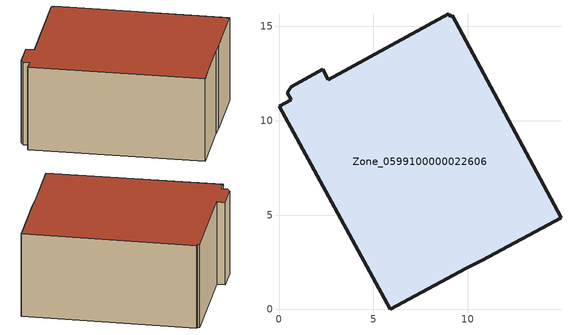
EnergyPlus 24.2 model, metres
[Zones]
Zone_0599100000022606
 floor ground (C_G): 0.64,11.8 2.31,12.72 2.6,12.18 8.99,15.67 9.08,15.51 9.19,15.58 14.95,4.86 10.78,2.6 9.92,2.17 5.89,0 0,10.76 0.64,11.1 0.42,11.49 z0
 wall outside (C_F): 2.31,12.72 0.64,11.8 0.42,11.49 0.64,11.1 0,10.76 5.89,0 9.92,2.17 10.78,2.6 14.95,4.86 9.19,15.58 9.08,15.51 8.99,15.67 2.6,12.18 2.31,12.72 z0:6.17
 roof outside (C_R): 0.64,11.8 0.42,11.49 0.64,11.1 0,10.76 5.89,0 9.92,2.17 10.78,2.6 14.95,4.86 9.19,15.58 9.08,15.51 8.99,15.67 2.6,12.18 2.31,12.72 z6.17
[BUILDING]
Pand.0599100000022606: North Axis=0; Terrain=City; Loads Convergence Tolerance Value=0.04; Temperature Convergence Tolerance Value=0.4; Solar Distribution=FullExterior; Maximum Number of Warmup Days=25; Minimum Number of Warmup Days=1
[Site:Location]
Rotterdam.The.Hague.AP_ZH_NLD Design_Conditions: Latitude=51.96; Longitude=4.45; Time Zone=1; Elevation=-4.5
[SITE:GROUNDTEMPERATURE:BUILDINGSURFACE]
18, 18, 18, 18, 18, 18, 18, 18, 18, 18, 18, 18
[MATERIAL] Thermal Absorptance=0.9; Solar Absorptance=0.7; Visible Absorptance=0.7
Name | Roughness | Thickness | Conductivity | Density | Specific Heat
G.D.1965 | MediumSmooth | 0.15 | 1 | 540 | 1210
F.D.1965 | Rough | 0.3 | 0.857143 | 1920 | 840
R.D.1965 | MediumRough | 0.2 | 0.08 | 1500 | 1000
[CONSTRUCTION]
C_G: G.D.1965
C_F: F.D.1965
C_R: R.D.1965
[ZONE]
Zone_0599100000022606: Type=1; Multiplier=1; Ceiling Height=Autocalculate; Volume=Autocalculate; Floor Area=autocalculate; Part of Total Floor Area=Yes
[ZONEINFILTRATION:DESIGNFLOWRATE]
Infil_Zone_0599100000022606: Zone or ZoneList or Space or SpaceList=Zone_0599100000022606; Schedule=AlwaysOn; Design Flow Rate Calculation Method=Flow/Area; Flow Rate per Floor Area=0.0042; Constant Term Coefficient=1; Temperature Term Coefficient=0; Velocity Term Coefficient=0; Velocity Squared Term Coefficient=0
[HVACTEMPLATE:ZONE:IDEALLOADSAIRSYSTEM]
Zone_0599100000022606: Maximum Heating Supply Air Temperature=50; Minimum Cooling Supply Air Temperature=13; Maximum Heating Supply Air Humidity Ratio=0.0156; Minimum Cooling Supply Air Humidity Ratio=0.0077; Heating Limit=NoLimit; Cooling Limit=NoLimit; Dehumidification Control Type=ConstantSensibleHeatRatio; Cooling Sensible Heat Ratio=0.7; Dehumidification Setpoint=60; Humidification Control Type=None; Humidification Setpoint=30; Outdoor Air Method=None; Outdoor Air Flow Rate per Person=0.00944; Outdoor Air Flow Rate per Zone Floor Area=0; Outdoor Air Flow Rate per Zone=0; Demand Controlled Ventilation Type=None; Outdoor Air Economizer Type=NoEconomizer; Heat Recovery Type=None; Sensible Heat Recovery Effectiveness=0.7; Latent Heat Recovery Effectiveness=0.65
[ZONECONTROL:THERMOSTAT]
ThermostatControl_Zone_0599100000022606: Zone or ZoneList=Zone_0599100000022606; Control Type Schedule=DualSetpointControlType; Control 1=Thermostat_Zone_0599100000022606; Temperature Difference Between Cutout And Setpoint=0
[THERMOSTATSETPOINT:DUALSETPOINT]
Thermostat_Zone_0599100000022606: Heating Setpoint Temperature Schedule=HeatingSetpoint_Zone_0599100000022606; Cooling Setpoint Temperature Schedule=CoolingSetpoint_Zone_0599100000022606
[SCHEDULE:COMPACT]
HeatingSetpoint_Zone_0599100000022606: Through: 12/31, For: AllDays, Until: 24:00, 21
CoolingSetpoint_Zone_0599100000022606: Through: 12/31, For: AllDays, Until: 24:00, 24
DualSetpointControlType: Through: 12/31, For: AllDays, Until: 24:00, 4
AlwaysOn: Through: 12/31, For: AllDays, Until: 24:00, 1
